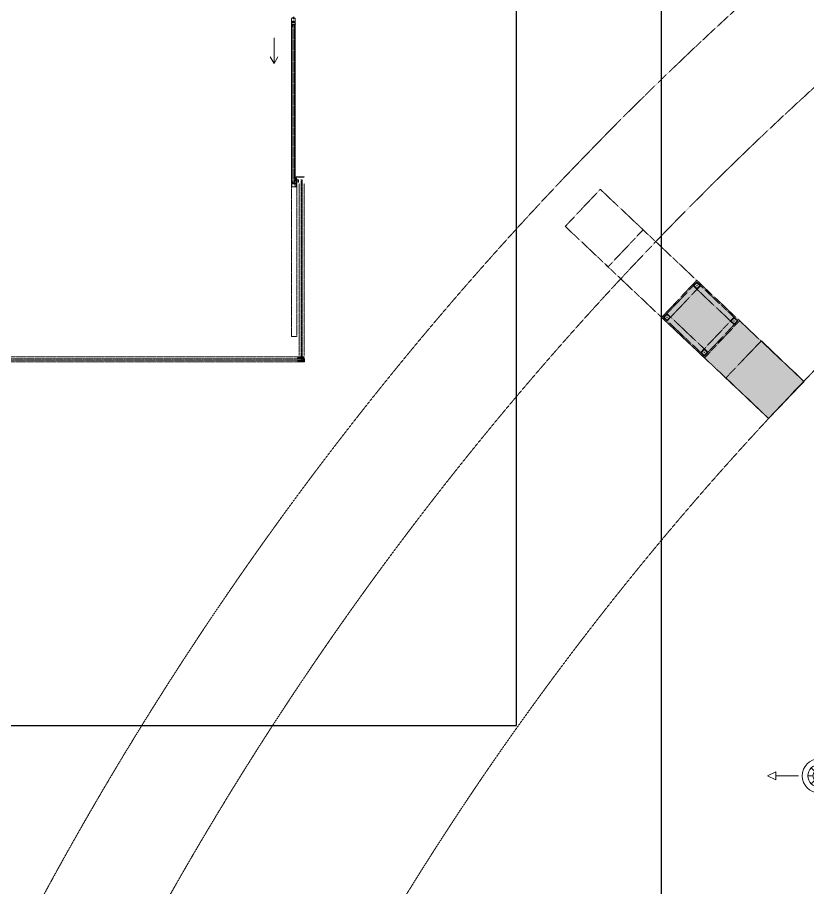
# Model space of a CAD drawing. Extents: x -1457 to 23780, y -2071 to 4205.
# Drawn here: x 1740 to 2359, y 943 to 1625 of the extents above; entities that cross this region are included whole.
import ezdxf
from ezdxf.enums import TextEntityAlignment as Align

# ---------------------------------------------------------------- set-up
doc = ezdxf.new("R2010")
doc.units = 0
doc.header["$MEASUREMENT"] = 0
doc.linetypes.add('HIDDEN', pattern=[0.375, 0.25, -0.125])
doc.layers.get('0').update_dxf_attribs({"color": 9, "lineweight": 9})
doc.layers.add('-M-HV-MNF-TIP', color=168, linetype='Continuous', lineweight=9, plot=False)
for name, color, linetype, lineweight in [('10', 9, 'Continuous', 9), ('32', 9, 'Continuous', 9), ('E-KABLO', 7, 'Continuous', 30), ('M-TEFRIS2-015', 129, 'Continuous', 9), ('M-TEFRIS2-015 @ 1', 129, 'Continuous', 9)]:
    doc.layers.add(name, color=color, linetype=linetype, lineweight=lineweight)
doc.styles.add('DEBI-BLOCK', font='arial.ttf', dxfattribs={"width": 0.8})
pattern_1 = [(225, (-604.72494, -2171.82614), (-0.0883883476, 0.0883883476), []), (135, (-604.72494, -2171.82614), (0.0883883476, 0.0883883476), [])]

# ---------------------------------------------------------------- blocks, each defined once
blk = doc.blocks.new('HHIMA10-IZQUIERDA$0$JUHI08')
blk.add_lwpolyline([(27, 9.7, -0.414214), (26.8, 9.5), (26, 9.5), (26, 8.5), (27, 8.5), (26, 6), (26, 0), (23.5, -2.5), (22, -2.5), (21.5, -3), (21, -2.5), (20.5, -2.5), (20, -3), (19.5, -2.5), (19, -2.5), (18.5, -3), (18, -2.5), (17.5, -2.5), (17, -3), (16.5, -2.5), (14.3, -2.5, -0.377964), (11.7, -2.5), (7.5, -2.5), (7, -3), (6.5, -2.5), (2.5, -2.5), (0, 0), (0, 6), (-1, 8.5), (0, 8.5), (0, 9.5), (-0.8, 9.5, -0.414214), (-1, 9.7), (-1, 9.9, -0.339454), (0.1, 11.4), (7.1, 13.5, -1), (7.5, 12.1), (7.1, 12, 0.330788), (5, 9.2), (5, 7.5), (6.9, 5.6, -1), (6.2, 5), (5, 6.2), (5, 3.5), (6.9, 1.6, -1), (6.2, 1), (5, 2.2), (5, -1), (11.7, -1, 0.377964), (14.3, -1), (21, -1), (21, 2.2), (19.8, 1, -1), (19.1, 1.6), (21, 3.5), (21, 6.2), (19.8, 5, -1), (19.1, 5.6), (21, 7.5), (21, 9.2, 0.330788), (18.9, 12), (18.5, 12.1, -1), (18.9, 13.5), (25.9, 11.4, -0.339454), (27, 9.9)], format="xyb", close=True)
for points in [[(3.5, 8), (3.5, 11), (1.5, 10.5), (1.5, 8)], [(3.5, 3.8), (3.5, 6.8), (1.5, 6.8), (1.5, 3.8)], [(2.5, -0.5), (3.5, -0.5), (3.5, 2.5), (1.5, 2.5), (1.5, 0.5)], [(22.5, 11), (22.5, 8), (24.5, 8), (24.5, 10.5)], [(22.5, 6.8), (22.5, 3.8), (24.5, 3.8), (24.5, 6.8)], [(24.5, 0.5), (23.5, -0.5), (22.5, -0.5), (22.5, 2.5), (24.5, 2.5)]]:
    blk.add_lwpolyline(points, close=True)
blk = doc.blocks.new('0_arrow4')
for points in [[(-100, 0), (0, 0)], [(0, 0), (-26, 15)], [(0, 0), (-26, -15)]]:
    blk.add_lwpolyline(points)
blk = doc.blocks.new('Prf-40x40')
for points in [[(1.5, -2), (-1.5, -2, -0.414214), (-2, -1.5), (-2, 1.5, -0.414214), (-1.5, 2), (1.5, 2, -0.414214), (2, 1.5), (2, -1.5, -0.414214)], [(1.5, -1.7), (-1.5, -1.7, -0.414214), (-1.7, -1.5), (-1.7, 1.5, -0.414214), (-1.5, 1.7), (1.5, 1.7, -0.414214), (1.7, 1.5), (1.7, -1.5, -0.414214)]]:
    blk.add_lwpolyline(points, format="xyb", close=True)
blk.add_point((0, 0))
blk = doc.blocks.new('p-strahle-alüminyumdoğramaprofili')
at = {"layer": '10'}
h = blk.add_hatch(dxfattribs=at)
h.set_pattern_fill('NET', color=256, angle=315, style=0)
h.set_pattern_definition(pattern_1)
h.paths.add_polyline_path([(-4.62, 2.65), (-4.68, 2.65), (-4.72, 2.75), (-4.72, 2.8), (-4.69, 2.8), (-4.69, 2.92), (-4.98, 2.92), (-4.98, 2.8), (-4.95, 2.8), (-4.99, 2.65), (-5.08, 2.66), (-5.25, 2.28), (-5.14, 2.28), (-5.14, 2.33), (-4.98, 2.52, 0.2599), (-4.9, 2.28), (-4.66, 2.28, 0.382682)])
h.paths.add_polyline_path([(-4.86, 2.52), (-4.67, 2.52, -2.16717)], flags=16)
h = blk.add_hatch(dxfattribs=at)
h.set_pattern_fill('NET', color=256, angle=315, style=0)
h.set_pattern_definition(pattern_1)
h.paths.add_polyline_path([(-4.62, 0.88), (-4.68, 0.88), (-4.72, 0.77), (-4.72, 0.73), (-4.69, 0.73), (-4.69, 0.6), (-4.98, 0.6), (-4.98, 0.73), (-4.95, 0.73), (-4.99, 0.88), (-5.08, 0.87), (-5.25, 1.24), (-5.14, 1.24), (-5.14, 1.2), (-4.98, 1.01, -0.2599), (-4.9, 1.24), (-4.66, 1.24, -0.382682)])
h.paths.add_polyline_path([(-4.86, 1), (-4.67, 1, 2.16717)], flags=16)
h = blk.add_hatch(dxfattribs=at)
h.set_pattern_fill('NET', color=256, angle=315, style=0)
h.set_pattern_definition([(225, (-608.45214, -2173.53612), (-0.0883883476, 0.0883883476), []), (135, (-608.45214, -2173.53612), (0.0883883476, 0.0883883476), [])])
h.paths.add_polyline_path([(-3.45, 2.28), (-3.45, 2.57), (-4.49, 2.57), (-4.49, 2.28)])
h = blk.add_hatch(dxfattribs=at)
h.set_pattern_fill('NET', color=256, angle=315, style=0)
h.set_pattern_definition([(225, (-608.45214, -2180.04526), (-0.0883883476, 0.0883883476), []), (135, (-608.45214, -2180.04526), (0.0883883476, 0.0883883476), [])])
h.paths.add_polyline_path([(-3.45, 0.93), (-3.45, 1.24), (-4.49, 1.24), (-4.49, 0.93)])
h = blk.add_hatch(dxfattribs=at)
h.set_pattern_fill('NET', color=256, angle=315, style=0)
h.set_pattern_definition([(225, (-629.50454, -2177.58922), (-0.0883883476, 0.0883883476), []), (135, (-629.50454, -2177.58922), (0.0883883476, 0.0883883476), [])])
h.paths.add_polyline_path([(0, 0.68), (0, 1.75), (-0.18, 1.75), (-0.18, 0.68)])
for points in [[(-5.08, 2.66), (-5.25, 2.28)], [(-5.09, 0.88), (-5.25, 1.24)], [(-4.98, 2.52), (-5.14, 2.33), (-5.14, 2.28)], [(-4.98, 1.01), (-5.14, 1.2), (-5.14, 1.24)], [(-4.92, 3.6), (-4.92, 3.16), (-4.61, 3.16), (-4.61, 2.87), (-4.52, 2.87), (-4.62, 2.65), (-4.68, 2.65), (-4.72, 2.75), (-4.72, 2.8), (-4.69, 2.8), (-4.69, 3.05), (-4.98, 3.05), (-4.98, 2.8), (-4.95, 2.8), (-4.99, 2.65), (-5.08, 2.66), (-5.07, 3.76), (-0.11, 3.76)], [(-4.69, 2.92), (-4.98, 2.92)], [(-4.71, 0.6), (-4.98, 0.6)], [(-2.83, 0.2), (-2.67, 0.2), (-2.67, -0.04), (-4.87, -0.04), (-4.87, 0.19), (-4.57, 0.19), (-4.57, 0.73), (-2.67, 0.73)], [(-4.52, 2.87), (-4.49, 2.87), (-4.49, 2.26)], [(-4.49, 0.93), (-4.49, 0.93), (-4.49, 1.26)], [(-3.45, 2.26), (-3.45, 2.57)], [(-3.45, 1.26), (-3.45, 0.93)], [(-2.08, 0.93), (-2.08, 2.57)], [(-0.18, 0.68), (0, 0.68), (0, 1.75)], [(-0.18, 1.75), (0, 1.75)]]:
    blk.add_lwpolyline(points, dxfattribs=at)
for points in [[(-0.18, 2.74), (-0.18, 2.21), (0, 2.21), (0, 2.08), (-0.18, 2.08), (-0.18, 0.43), (0, 0.43), (0, 0), (-0.12, 0), (-0.12, -0.24), (-5.09, -0.24), (-5.09, 0.88), (-4.98, 0.88), (-4.94, 0.7), (-4.99, 0.7), (-4.99, 0.33), (-4.71, 0.33), (-4.71, 0.88), (-4.56, 0.88), (-4.52, 0.93), (-1.28, 0.93), (-1.2, 1.22), (-0.9, 1.22), (-0.9, 0.62), (-0.58, 0.62), (-0.58, 2.74)], [(-2.03, 0.78), (-1.35, 0.78), (-1.35, 0.08), (-1.28, 0.04), (-1.28, -0.04), (-2.09, -0.04), (-2.09, 0.1), (-2.03, 0.15)]]:
    blk.add_lwpolyline(points, close=True, dxfattribs=at)
for points in [[(-0.57, 3.26), (-0.57, 3.62), (-4.89, 3.62), (-4.89, 3.65, 0.561743), (-4.97, 3.66, 0.595966), (-4.92, 3.6, -2.204878)], [(-4.67, 2.52), (-4.86, 2.52, 1)], [(-4.67, 1), (-4.86, 1, -1)], [(-4.61, 2.87), (-4.49, 3.45, -0.833203), (-4.18, 3.44, -0.447088)], [(-4.49, 2.57), (-1.23, 2.57, -0.414214), (-0.9, 2.25), (-0.9, 1.22)], [(-4.18, 3.44), (-4.18, 2.99, 0.414214), (-4.07, 2.89), (-0.82, 2.89), (-0.82, 3.62)], [(-2.67, 0.73), (-2.67, 0.32), (-2.83, 0.32, 1), (-2.83, 0.2, -1)], [(-0.11, 3.76), (-0.11, 3.62), (-0.45, 3.62), (-0.45, 3.14, -1), (-0.66, 3.14)], [(-0.66, 3.14, -0.305404), (-0.57, 3.26, -5.773092)]]:
    blk.add_lwpolyline(points, format="xyb", dxfattribs=at)
for centre, radius, start, end in [((-4.73, 2.47), 0.253, 168.66756, 234.12581), ((-4.73, 1.06), 0.253, 125.87419, 191.33244), ((-4.77, 2.44), 0.125, 139.54015, 40.45985), ((-4.77, 1.08), 0.125, 319.54015, 220.45985), ((-4.84, 2.48), 0.273, 305.97376, 36.42893), ((-4.84, 1.04), 0.273, 323.57107, 54.02624)]:
    blk.add_arc(centre, radius, start, end, dxfattribs=at)
blk = doc.blocks.new('2D-NZ1-265')
for p, q in [((0, 4.87), (0, 8.77)), ((-3.44, 3.44), (-6.2, 6.2)), ((3.44, 3.44), (6.2, 6.2)), ((-4.87, 0), (-8.77, 0)), ((-3.44, -3.44), (-6.2, -6.2)), ((0, -4.87), (0, -8.77)), ((3.44, -3.44), (6.2, -6.2)), ((4.87, 0), (8.77, 0))]:
    blk.add_line(p, q)
for points in [[(-0.01, 34.02), (-3.08, 34.02), (0, 40.49), (3.08, 34.02), (0, 34.02), (0, 16.25)], [(-34.02, -0.01), (-34.02, -3.08), (-40.49, 0), (-34.02, 3.08), (-34.02, 0), (-16.25, 0)], [(0.01, -34.02), (3.08, -34.02), (0, -40.49), (-3.08, -34.02), (0, -34.02), (0, -16.25)]]:
    blk.add_lwpolyline(points)
for radius in [13.25, 8.77, 4.87]:
    blk.add_circle((0, 0), radius)
at = {"layer": '-M-HV-MNF-TIP', "style": 'DEBI-BLOCK', "width": 0.8, "flags": 9}
for tag, p in [('X', (-3.36, -0.2)), ('Y', (-0.75, -0.2)), ('BLNAME', (-0.58, 1.16)), ('Z', (2.04, -0.2)), ('DEBI', (-3.36, -1.7))]:
    blk.add_attdef(tag, p, '', height=1, dxfattribs=at)
blk.add_attdef('KOT', text='', height=1, dxfattribs=at).set_placement((-0.81, 1.16), align=Align.RIGHT)

msp = doc.modelspace()

# ---------------------------------------------------------------- hatches: boundary and pattern name
at = {"layer": 'M-TEFRIS2-015', "linetype": 'HIDDEN', "lineweight": 0}
h = msp.add_hatch(color=256, dxfattribs=at)
h.dxf.hatch_style = 1
h.paths.add_polyline_path([(2272.06, 1419.04), (2356.19, 1339.73), (2328.45, 1310.67), (2244.62, 1389.93)])

# ---------------------------------------------------------------- linework, layer by layer
at = {"layer": 'E-KABLO', "color": 6}
for p, q in [((2130.52, 2282.69), (2130.52, 1069.91)), ((2244.51, 935.67), (2244.51, 2164.05)), ((1495.75, 1069.91), (2130.52, 1069.91))]:
    msp.add_line(p, q, dxfattribs=at)
at = {"layer": 'M-TEFRIS2-015', "linetype": 'HIDDEN', "lineweight": 0}
for p, q in [((1954.5, 1618.11), (1954.5, 1496.29)), ((1956.51, 1619.22), (1955.51, 1619.22)), ((1955.51, 1495.2), (1955.51, 1619.22)), ((1956.51, 1495.2), (1956.51, 1619.22)), ((1957.5, 1618.11), (1957.5, 1495.44)), ((1957.64, 1619.95), (1957.64, 1620.37)), ((1956.51, 1495.2), (1955.51, 1495.2)), ((1957.64, 1498.46), (1958.27, 1498.37)), ((1958.27, 1498.15), (1957.64, 1498.04))]:
    msp.add_line(p, q, dxfattribs=at)
for points in [[(1754.32, 730, -0.342283), (4527.5, 2199.66, -0.342283)], [(1956.6, 1625.46), (1956.24, 1625), (1956.19, 1625), (1956.16, 1625.03), (1956.11, 1625.08, -0.068877), (1955.98, 1625.54, -0.025103)]]:
    msp.add_lwpolyline(points, format="xyb", dxfattribs=at)
for points in [[(1957.49, 1624.02, 0.365977), (1956.99, 1624.61), (1956.96, 1624.54), (1956.74, 1624.58), (1956.58, 1624.58), (1956.49, 1624.3), (1956.46, 1624.24), (1956.27, 1624.09, -0.207783), (1956.05, 1624.12, -0.31764), (1956.02, 1624.18), (1956, 1624.46), (1955.92, 1624.78), (1955.86, 1624.92), (1955.81, 1624.98), (1955.78, 1625), (1955.73, 1625), (1955.37, 1624.54), (1955.01, 1624.54), (1954.99, 1624.61, 0.365977), (1954.49, 1624.02), (1954.49, 1495.39, 0.414214), (1955.09, 1494.79), (1955.94, 1494.79), (1955.99, 1494.84), (1956.04, 1494.79), (1957.04, 1494.79), (1957.09, 1494.84), (1957.14, 1494.79), (1957.99, 1494.79, 0.414214), (1958.59, 1495.39), (1958.59, 1497.31, 1), (1958.44, 1497.31), (1958.44, 1495.39), (1958.41, 1495.24), (1958.19, 1495.24, 1), (1958.19, 1495.14), (1958.31, 1495.14, -0.63755), (1958.33, 1495.1, -0.465478), (1958.33, 1495.1, -0.221337), (1957.99, 1494.94), (1957.59, 1494.94, -1), (1957.59, 1495.14), (1957.64, 1495.14, 1), (1957.64, 1495.24), (1957.59, 1495.24, -0.414214), (1957.49, 1495.34), (1957.49, 1624.02)], [(1954.65, 1619.46), (1954.65, 1619.06, 0.414214), (1954.7, 1619.01), (1954.8, 1619.01), (1954.8, 1618.91, -0.414214), (1954.7, 1618.81), (1954.65, 1618.81), (1954.65, 1618.36, 0.414214), (1954.7, 1618.31), (1954.8, 1618.31), (1954.8, 1618.21, -0.414214), (1954.7, 1618.11), (1954.5, 1618.11), (1954.5, 1621.52, -0.365977), (1955, 1622.11), (1955, 1621.71), (1955.28, 1621.71, -0.414214), (1955.33, 1621.66), (1955.33, 1621.61, -0.414214), (1955.28, 1621.56), (1955.15, 1621.56), (1955.15, 1621.26), (1955.45, 1621.26, -0.414214), (1955.5, 1621.21), (1955.5, 1621.16, -0.414214), (1955.45, 1621.11), (1955.31, 1621.11), (1955.28, 1621.14), (1955.25, 1621.11), (1955.1, 1621.11, -0.414214), (1955, 1621.21), (1955, 1621.51, 0.414214), (1954.95, 1621.56, -0.414214), (1954.85, 1621.66), (1954.85, 1621.7, 0.760399), (1954.76, 1621.73, 0.136106), (1954.7, 1621.52), (1954.7, 1619.86, 0.414214), (1954.8, 1619.76), (1957.2, 1619.76, 0.414214), (1957.3, 1619.86), (1957.3, 1621.52, 0.136106), (1957.24, 1621.73, 0.760399), (1957.15, 1621.7), (1957.15, 1621.66, -0.414214), (1957.05, 1621.56, 0.414214), (1957, 1621.51), (1957, 1621.21, -0.414214), (1956.9, 1621.11), (1956.55, 1621.11, -0.414214), (1956.5, 1621.16), (1956.5, 1621.21, -0.414214), (1956.55, 1621.26), (1956.85, 1621.26), (1956.85, 1621.56), (1956.73, 1621.56, -0.414214), (1956.68, 1621.61), (1956.68, 1621.66, -0.414214), (1956.73, 1621.71), (1957, 1621.71), (1957, 1622.11, -0.365977), (1957.5, 1621.52), (1957.5, 1618.11), (1957.3, 1618.11, -0.414214), (1957.2, 1618.21), (1957.2, 1618.31), (1957.3, 1618.31, 0.414214), (1957.35, 1618.36), (1957.35, 1618.81), (1957.3, 1618.81, -0.414214), (1957.2, 1618.91), (1957.2, 1619.01), (1957.3, 1619.01, 0.414214), (1957.35, 1619.06), (1957.35, 1619.46, 0.414214), (1957.3, 1619.51), (1954.7, 1619.51, 0.414214)], [(1954.7, 1496.29), (1954.5, 1496.29), (1954.5, 1492.89, 0.414214), (1955.1, 1492.29), (1955.95, 1492.29), (1956, 1492.34), (1956.05, 1492.29), (1957.05, 1492.29), (1957.1, 1492.34), (1957.15, 1492.29), (1958, 1492.29, 0.414214), (1958.6, 1492.89), (1958.6, 1494.81, 1), (1958.45, 1494.81), (1958.45, 1492.89, -0.085164), (1958.42, 1492.74), (1958.2, 1492.74, 1), (1958.2, 1492.64), (1958.33, 1492.64, -0.63755), (1958.34, 1492.6, -0.221337), (1958, 1492.44), (1957.6, 1492.44, -1), (1957.6, 1492.64), (1957.65, 1492.64, 1), (1957.65, 1492.74), (1957.6, 1492.74, -0.414214), (1957.5, 1492.84), (1957.5, 1494.04, 1), (1957.4, 1494.04), (1957.4, 1493.94, -1), (1957.3, 1493.94), (1957.3, 1494.28), (1957.27, 1494.31), (1957.3, 1494.34), (1957.3, 1494.69, -1), (1957.4, 1494.69), (1957.4, 1494.59, 1), (1957.5, 1494.59), (1957.5, 1496.29), (1957.3, 1496.29, 0.414214), (1957.2, 1496.19), (1957.2, 1496.09), (1957.3, 1496.09, -0.414214), (1957.35, 1496.04), (1957.35, 1495.59), (1957.3, 1495.59, 0.414214), (1957.2, 1495.49), (1957.2, 1495.39), (1957.3, 1495.39, -0.414214), (1957.35, 1495.34), (1957.35, 1494.94, -0.414214), (1957.3, 1494.89), (1954.7, 1494.89, -0.414214), (1954.65, 1494.94), (1954.65, 1495.34, -0.414214), (1954.7, 1495.39), (1954.8, 1495.39), (1954.8, 1495.49, 0.414214), (1954.7, 1495.59), (1954.65, 1495.59), (1954.65, 1496.04, -0.414214), (1954.7, 1496.09), (1954.8, 1496.09), (1954.8, 1496.19, 0.414214)], [(1954.79, 1492.57, 0.196262), (1955.1, 1492.44), (1957.25, 1492.44, 0.414214), (1957.35, 1492.54), (1957.35, 1492.64, 0.414214), (1957.25, 1492.74), (1957, 1492.74), (1957, 1492.89), (1957.25, 1492.89, 0.414214), (1957.35, 1492.99), (1957.35, 1493.69, 0.414214), (1957.3, 1493.74), (1957.2, 1493.74, -0.414214), (1957.15, 1493.79), (1957.15, 1494.64, 0.414214), (1957.05, 1494.74), (1954.75, 1494.74, 0.414214), (1954.65, 1494.64), (1954.65, 1492.99, 0.414214), (1954.75, 1492.89), (1955, 1492.89), (1955, 1492.74), (1954.86, 1492.74, 0.671875)]]:
    msp.add_lwpolyline(points, format="xyb", close=True, dxfattribs=at)
for points in [[(1956.06, 1622.28), (1956.09, 1622.34), (1956.12, 1622.42), (1956.17, 1622.48), (1956.21, 1622.5), (1956.26, 1622.5), (1956.61, 1622.04), (1956.97, 1622.04), (1956.97, 1621.73), (1956.61, 1621.73), (1956.61, 1621.53), (1956.8, 1621.53), (1956.8, 1621.52), (1956.8, 1621.48), (1956.6, 1621.28), (1955.35, 1621.28), (1955.15, 1621.48), (1955.15, 1621.52), (1955.15, 1621.53), (1955.33, 1621.53), (1955.33, 1621.73), (1955.03, 1621.73), (1955.03, 1622.04), (1955.25, 1622.08), (1955.41, 1622.08), (1955.44, 1621.95), (1955.49, 1621.8), (1955.53, 1621.74), (1955.62, 1621.66), (1955.72, 1621.59), (1955.79, 1621.58), (1955.89, 1621.59), (1955.94, 1621.62), (1955.96, 1621.68), (1955.99, 1621.96), (1956.03, 1622.17)], [(1958.38, 1497.92), (1958.27, 1497.92), (1958.27, 1498.58), (1958.38, 1498.58)], [(2169.06, 1461.29), (2196.48, 1490.36), (2230.1, 1458.66), (2202.65, 1429.59)], [(2272.06, 1419.04), (2356.19, 1339.73), (2328.45, 1310.67), (2244.62, 1389.93)], [(2278.21, 1358.23), (2244.62, 1389.93), (2272.08, 1419.02), (2305.68, 1387.33)], [(2278.17, 1359.65), (2246.03, 1389.98), (2272.12, 1417.61), (2304.26, 1387.29)], [(2278.01, 1365.3), (2251.69, 1390.14), (2272.28, 1411.95), (2298.61, 1387.12)], [(2328.45, 1310.67), (2356.19, 1339.73), (2322.78, 1371.62), (2295.04, 1342.57)]]:
    msp.add_lwpolyline(points, close=True, dxfattribs=at)
at = {"layer": 'M-TEFRIS2-015', "linetype": 'HIDDEN', "lineweight": 0, "flags": 128}
msp.add_lwpolyline([(1958.25, 1498.45), (1958.1, 1498.45), (1958.1, 1499.9, -0.414214), (1958.4, 1500.2), (1959.3, 1500.2), (1959.35, 1500.15), (1959.4, 1500.2), (1962.25, 1500.2), (1962.3, 1500.15), (1962.35, 1500.2), (1964.1, 1500.2), (1964.42, 1500.12, -0.344151), (1964.5, 1500.02), (1964.5, 1500), (1958.4, 1500, 0.414214), (1958.3, 1499.9), (1958.3, 1498.9), (1958.5, 1498.9, -0.414214), (1958.6, 1498.8), (1958.6, 1497.8), (1960.1, 1497.8), (1960.1, 1497.6), (1960, 1497.6), (1960, 1495.9), (1960.1, 1495.9), (1960.1, 1495.7), (1959.8, 1495.7), (1959.8, 1496.15), (1959.85, 1496.2), (1959.8, 1496.25), (1959.8, 1497.6), (1958.25, 1497.6), (1958.25, 1496.7), (1958.1, 1496.7), (1958.1, 1498.05), (1958.25, 1498.05), (1958.25, 1497.8), (1958.38, 1497.8), (1958.38, 1498.7), (1958.25, 1498.7)], format="xyb", close=True, dxfattribs=at)
at = {"layer": 'M-TEFRIS2-015', "linetype": 'HIDDEN', "lineweight": 0}
for points in [[(1960.5, 1495.05), (1960.5, 1359.95)], [(1962, 1498.04), (1962, 1356.96)], [(1963, 1356.96), (1963, 1498.04)], [(1964.5, 1495.05), (1964.5, 1359.96)], [(1954.5, 1492.89), (1954.5, 1375), (1958.6, 1375), (1958.6, 1492.89)], [(2272.06, 1419.04), (2228.38, 1460.24)], [(2200.93, 1431.16), (2244.62, 1389.94)], [(2305.68, 1387.33), (2356.19, 1339.73)], [(1189.45, 1359), (1959.55, 1359)], [(2278.21, 1358.23), (2328.45, 1310.67)], [(1186.46, 1357.5), (1962.54, 1357.5)], [(1962.54, 1356.5), (1186.46, 1356.5)], [(1189.45, 1355), (1959.54, 1355)]]:
    msp.add_lwpolyline(points, dxfattribs=at)
for radius, start, end in [(2647.53, 80.45701, 156.55486), (2401.58, 85.46185, 153.71717)]:
    msp.add_arc((4088.57, -323.37), radius, start, end, dxfattribs=at)
msp.add_point((2342.11, 1325.1), dxfattribs=at)

# ---------------------------------------------------------------- block references
at = {"layer": '32', "rotation": 90}
msp.add_blockref('2D-NZ1-265', (2368, 1030.5), dxfattribs=at)
at = {"layer": 'M-TEFRIS2-015', "linetype": 'HIDDEN', "lineweight": 0}
for name, p, xscale, yscale, zscale, rotation in [('HHIMA10-IZQUIERDA$0$JUHI08', (1954.7, 1619.21), -0.1, 0.1, 0.1, 180), ('0_arrow4', (1940.83, 1589.13), -0.2, 0.2, 0.5, 90)]:
    msp.add_blockref(name, p, dxfattribs=dict(at, xscale=xscale, yscale=yscale, zscale=zscale, rotation=rotation))
at = {"layer": 'M-TEFRIS2-015', "linetype": 'HIDDEN', "lineweight": 0, "xscale": -0.1, "yscale": 0.1, "zscale": 0.1}
msp.add_blockref('HHIMA10-IZQUIERDA$0$JUHI08', (1957.3, 1495.19), dxfattribs=at)
at = {"layer": 'M-TEFRIS2-015', "linetype": 'HIDDEN', "lineweight": 0, "xscale": -1, "rotation": 136.6480758376412}
for p in [(2272.23, 1414.82), (2248.86, 1390.06), (2301.43, 1387.2), (2278.09, 1362.47)]:
    msp.add_blockref('Prf-40x40', p, dxfattribs=at)
at = {"layer": 'M-TEFRIS2-015 @ 1', "linetype": 'HIDDEN', "lineweight": 0}
msp.add_blockref('p-strahle-alüminyumdoğramaprofili', (1964.62, 1355.24), dxfattribs=at)

doc.saveas('drawing.dxf')
